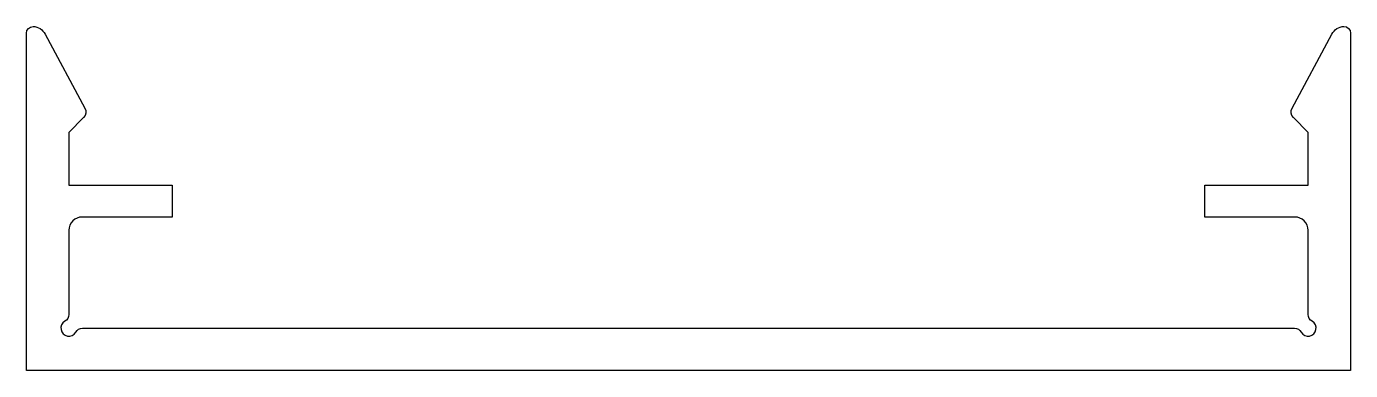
# Model space of a CAD drawing. Extents: x 142.1 to 192.1, y 223.8 to 236.8.
import ezdxf

# ---------------------------------------------------------------- set-up
doc = ezdxf.new("R2010")
doc.units = 0
doc.layers.add('ANA', color=220, linetype='CONTINUOUS')

msp = doc.modelspace()

# ---------------------------------------------------------------- linework, layer by layer
at = {"layer": 'ANA', "color": 7}
msp.add_lwpolyline([(144.246, 225.398), (167.127, 225.398), (190.007, 225.398, -0.267949), (190.267, 225.248, 1.303225), (190.677, 225.658, -0.267949), (190.527, 225.918), (190.527, 229.098, 0.414214), (190.027, 229.598), (186.627, 229.598), (186.627, 230.798), (190.527, 230.798), (190.527, 232.798), (189.97, 233.355, -0.331321), (189.918, 233.709), (191.426, 236.506, -0.292265), (191.878, 236.798, -0.412618), (192.127, 236.548), (192.127, 223.798), (167.127, 223.798), (142.127, 223.798), (142.127, 236.548, -0.412618), (142.375, 236.798, -0.292265), (142.828, 236.506), (144.336, 233.709, -0.331321), (144.284, 233.355), (143.727, 232.798), (143.727, 230.798), (147.627, 230.798), (147.627, 229.598), (144.227, 229.598, 0.414214), (143.727, 229.098), (143.727, 225.918, -0.267949), (143.577, 225.658, 1.303225), (143.987, 225.248, -0.267949)], format="xyb", close=True, dxfattribs=at)

doc.saveas('drawing.dxf')
